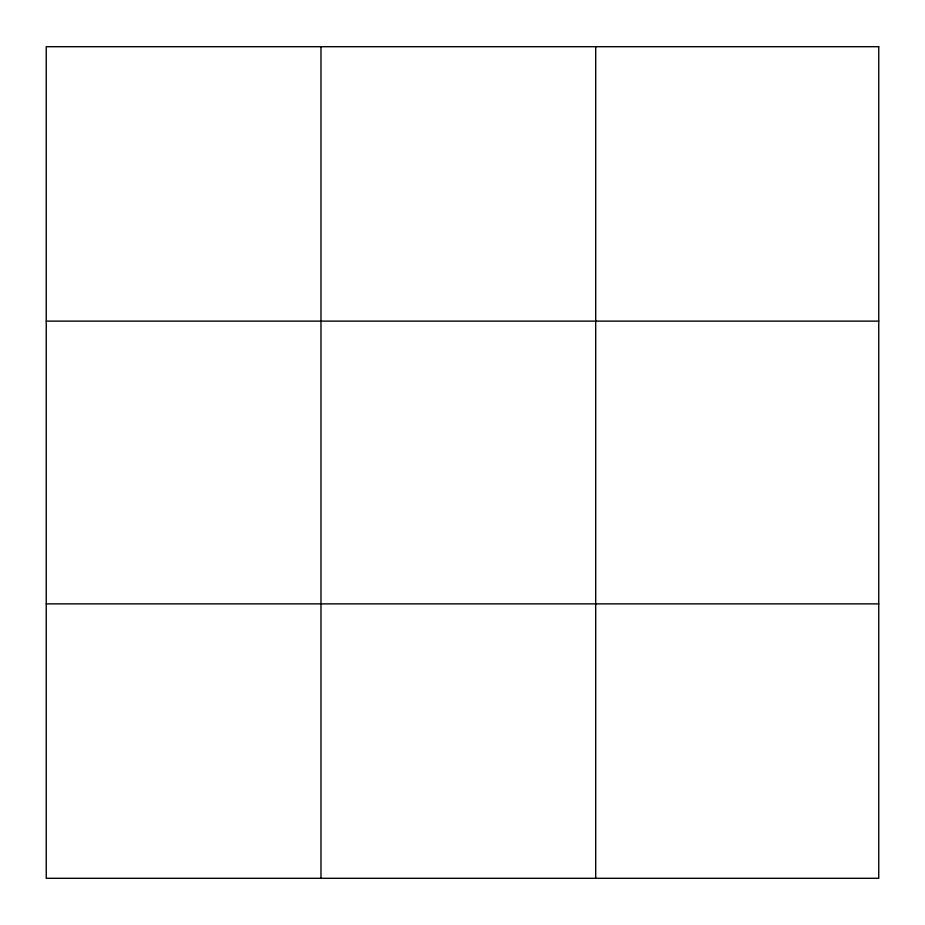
<?xml version="1.0" encoding="UTF-8"?>
<svg xmlns="http://www.w3.org/2000/svg" width="925" height="925" viewBox="0 0 925 925"><rect width="100%" height="100%" fill="white"/><g stroke="black" fill="none" stroke-linecap="round" stroke-linejoin="round"><path stroke-width="1.39" d="M320.975 878.299L320.975 46.701M595.7 878.299L595.7 46.701M46.25 321.125L878.75 321.125M46.25 603.875L878.75 603.875M878.75 46.701L878.75 878.299L46.25 878.299L46.25 46.701L878.75 46.701"/></g></svg>
